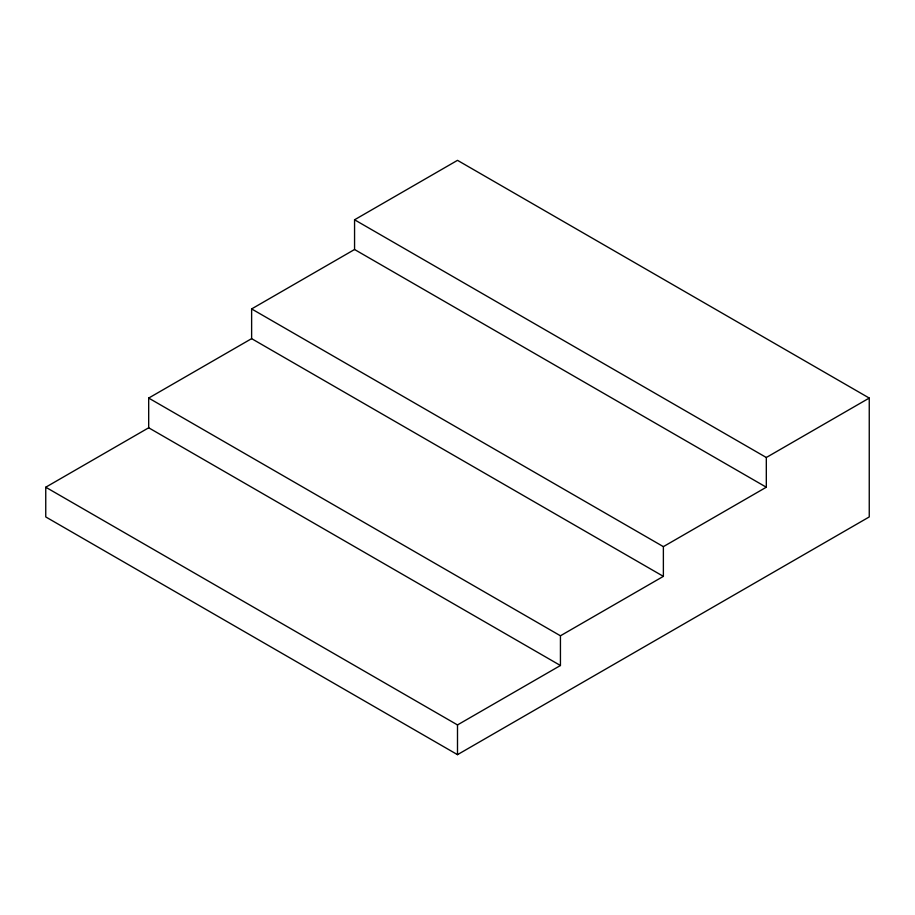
<?xml version="1.0" encoding="UTF-8"?>
<svg xmlns="http://www.w3.org/2000/svg" width="915" height="915" viewBox="0 0 915 915"><rect width="100%" height="100%" fill="white"/><g stroke="black" fill="none" stroke-linecap="round" stroke-linejoin="round"><path stroke-width="1.37" d="M354.562 219.783L766.312 457.5L766.312 487.215L354.562 249.498L354.562 219.783L457.5 160.342L869.25 398.071L869.25 516.929L457.5 754.658L45.75 516.929L45.75 487.215L148.688 427.785L560.438 665.502L560.438 635.788L148.688 398.071L148.688 427.785M251.625 308.927L663.375 546.644L663.375 576.359L251.625 338.642L251.625 308.927L354.562 249.498M148.688 398.071L251.625 338.642M766.312 457.5L869.25 398.071M663.375 546.644L766.312 487.215M560.438 635.788L663.375 576.359M45.75 487.215L457.5 724.932L560.438 665.502M457.5 724.932L457.5 754.658"/></g></svg>
